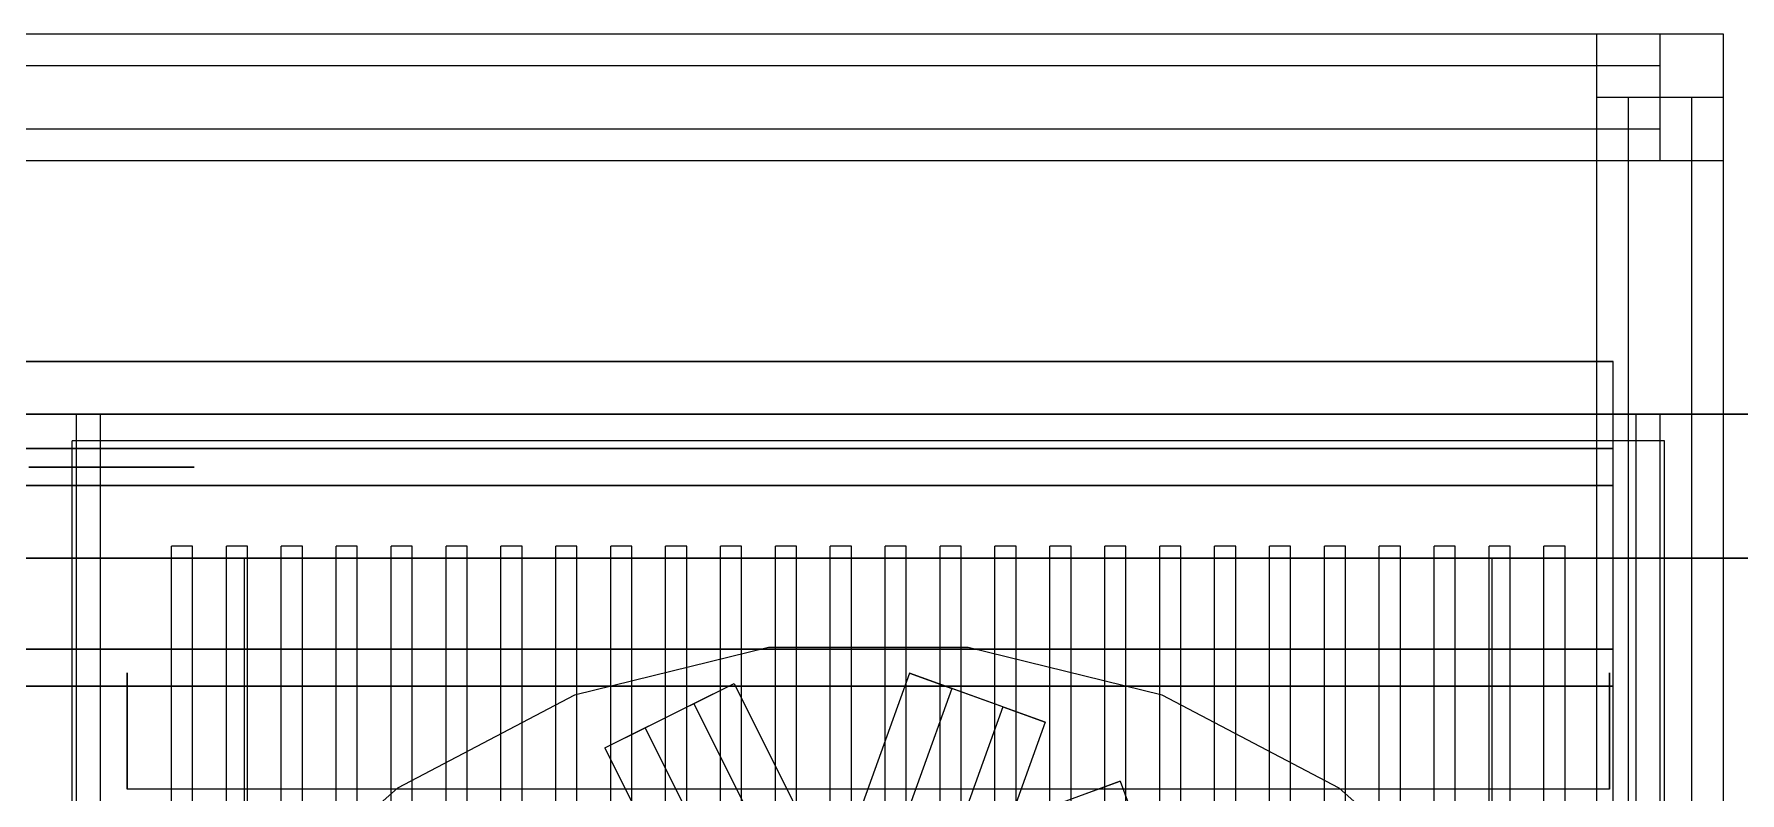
# Model space of a CAD drawing. Header units: millimetres. Extents: x -1175 to 655, y -895 to 720.
# Drawn here: x -863.04 to -845.27, y 56.86 to 64.76 of the extents above; entities that cross this region are included whole.
import ezdxf

# ---------------------------------------------------------------- set-up
doc = ezdxf.new("R2010")
doc.units = ezdxf.units.MM
doc.layers.add('HIDDEN', color=8, linetype='Continuous')
doc.layers.add('VISIBLE', color=7, linetype='Continuous')

msp = doc.modelspace()

# ---------------------------------------------------------------- linework, layer by layer
at = {"layer": 'HIDDEN'}
for points in [[(-846.098, 64.76), (-881.298, 64.76)], [(-846.098, 64.76), (-881.298, 64.76)], [(-846.098, 64.76), (-881.298, 64.76)], [(-846.098, 64.76), (-846.758, 64.76)], [(-846.758, 63.44), (-846.758, 64.76)], [(-845.438, 64.76), (-846.758, 64.76)], [(-846.758, 63.44), (-846.758, 64.76)], [(-846.098, 63.44), (-846.098, 64.76)], [(-846.098, 63.44), (-846.098, 64.76)], [(-846.098, 63.44), (-846.098, 64.76)], [(-845.438, 63.44), (-845.438, 64.76)], [(-846.098, 64.43), (-881.298, 64.43)], [(-846.098, 64.43), (-881.298, 64.43)], [(-846.098, 63.77), (-846.098, 64.43)], [(-846.098, 63.77), (-846.098, 64.43)], [(-845.438, 64.1), (-846.758, 64.1)], [(-846.758, 35.5), (-846.758, 64.1)], [(-845.438, 64.1), (-846.758, 64.1)], [(-846.758, 35.5), (-846.758, 64.1)], [(-845.438, 64.1), (-846.758, 64.1)], [(-846.758, 35.5), (-846.758, 64.1)], [(-845.768, 64.1), (-846.428, 64.1)], [(-846.428, 35.5), (-846.428, 64.1)], [(-845.768, 64.1), (-846.428, 64.1)], [(-846.428, 35.5), (-846.428, 64.1)], [(-845.768, 35.5), (-845.768, 64.1)], [(-845.768, 35.5), (-845.768, 64.1)], [(-845.438, 63.44), (-845.438, 64.1)], [(-845.438, 35.5), (-845.438, 64.1)], [(-845.438, 35.5), (-845.438, 64.1)], [(-845.438, 35.5), (-845.438, 64.1)], [(-846.098, 63.77), (-881.298, 63.77)], [(-846.098, 63.77), (-881.298, 63.77)], [(-846.098, 63.44), (-881.298, 63.44)], [(-846.098, 63.44), (-881.298, 63.44)], [(-846.098, 63.44), (-881.298, 63.44)], [(-845.438, 63.44), (-846.758, 63.44)], [(-845.438, 63.44), (-846.758, 63.44)], [(-863.698, 61.35), (-846.586, 61.35)], [(-846.586, 61.35), (-846.758, 61.35)], [(-846.586, 38.25), (-846.586, 61.35)], [(-843.348, 60.8), (-928.198, 60.8)], [(-865.348, 60.8), (-706.198, 60.8)], [(-865.348, 60.8), (-843.348, 60.8)], [(-846.098, 60.8), (-862.598, 60.8)], [(-862.598, 38.8), (-862.598, 60.8)], [(-846.098, 60.8), (-862.598, 60.8)], [(-862.598, 38.8), (-862.598, 60.8)], [(-846.098, 60.8), (-862.598, 60.8)], [(-862.598, 38.8), (-862.598, 60.8)], [(-846.098, 60.8), (-862.598, 60.8)], [(-862.598, 38.8), (-862.598, 60.8)], [(-862.348, 60.8), (-846.348, 60.8)], [(-862.348, 38.8), (-862.348, 60.8)], [(-862.348, 38.8), (-862.348, 60.8)], [(-846.348, 60.8), (-862.348, 60.8)], [(-862.348, 38.8), (-862.348, 60.8)], [(-846.348, 60.8), (-862.348, 60.8)], [(-846.758, 35.5), (-846.758, 60.8)], [(-846.348, 38.8), (-846.348, 60.8)], [(-846.348, 38.8), (-846.348, 60.8)], [(-846.348, 38.8), (-846.348, 60.8)], [(-846.098, 38.8), (-846.098, 60.8)], [(-846.098, 38.8), (-846.098, 60.8)], [(-846.098, 38.8), (-846.098, 60.8)], [(-846.098, 38.8), (-846.098, 60.8)], [(-845.438, 35.5), (-845.438, 60.8)], [(-863.698, 60.442), (-846.586, 60.442)], [(-846.586, 60.442), (-863.698, 60.442)], [(-846.054, 60.525), (-862.642, 60.525)], [(-862.642, 39.075), (-862.642, 60.525)], [(-846.054, 60.525), (-862.642, 60.525)], [(-862.642, 39.075), (-862.642, 60.525)], [(-846.586, 60.057), (-846.586, 60.442)], [(-846.054, 39.075), (-846.054, 60.525)], [(-846.054, 39.075), (-846.054, 60.525)], [(-862.861, 60.25), (-863.096, 60.25)], [(-863.096, 60.25), (-862.861, 60.25)], [(-862.603, 60.25), (-862.861, 60.25)], [(-862.861, 60.25), (-862.603, 60.25)], [(-862.338, 60.25), (-862.603, 60.25)], [(-862.603, 60.25), (-862.338, 60.25)], [(-862.081, 60.25), (-862.338, 60.25)], [(-862.338, 60.25), (-862.081, 60.25)], [(-861.846, 60.25), (-862.081, 60.25)], [(-862.081, 60.25), (-861.846, 60.25)], [(-861.647, 60.25), (-861.846, 60.25)], [(-861.846, 60.25), (-861.647, 60.25)], [(-861.497, 60.25), (-861.647, 60.25)], [(-861.647, 60.25), (-861.497, 60.25)], [(-861.403, 60.25), (-861.497, 60.25)], [(-861.497, 60.25), (-861.403, 60.25)], [(-861.371, 60.25), (-861.403, 60.25)], [(-861.403, 60.25), (-861.371, 60.25)], [(-863.698, 60.057), (-846.586, 60.057)], [(-846.586, 60.057), (-863.698, 60.057)], [(-861.388, 59.425), (-861.608, 59.425)], [(-861.608, 40.175), (-861.608, 59.425)], [(-861.388, 59.425), (-861.608, 59.425)], [(-861.608, 40.175), (-861.608, 59.425)], [(-861.388, 40.175), (-861.388, 59.425)], [(-861.388, 40.175), (-861.388, 59.425)], [(-860.816, 59.425), (-861.036, 59.425)], [(-861.036, 40.175), (-861.036, 59.425)], [(-860.816, 59.425), (-861.036, 59.425)], [(-861.036, 40.175), (-861.036, 59.425)], [(-860.816, 40.175), (-860.816, 59.425)], [(-860.816, 40.175), (-860.816, 59.425)], [(-860.244, 59.425), (-860.464, 59.425)], [(-860.464, 40.175), (-860.464, 59.425)], [(-860.244, 59.425), (-860.464, 59.425)], [(-860.464, 40.175), (-860.464, 59.425)], [(-860.244, 40.175), (-860.244, 59.425)], [(-860.244, 40.175), (-860.244, 59.425)], [(-859.672, 59.425), (-859.892, 59.425)], [(-859.892, 40.175), (-859.892, 59.425)], [(-859.672, 59.425), (-859.892, 59.425)], [(-859.892, 40.175), (-859.892, 59.425)], [(-859.672, 40.175), (-859.672, 59.425)], [(-859.672, 40.175), (-859.672, 59.425)], [(-859.1, 59.425), (-859.32, 59.425)], [(-859.32, 40.175), (-859.32, 59.425)], [(-859.1, 59.425), (-859.32, 59.425)], [(-859.32, 40.175), (-859.32, 59.425)], [(-859.1, 40.175), (-859.1, 59.425)], [(-859.1, 40.175), (-859.1, 59.425)], [(-858.528, 59.425), (-858.748, 59.425)], [(-858.748, 40.175), (-858.748, 59.425)], [(-858.528, 59.425), (-858.748, 59.425)], [(-858.748, 40.175), (-858.748, 59.425)], [(-858.528, 40.175), (-858.528, 59.425)], [(-858.528, 40.175), (-858.528, 59.425)], [(-857.956, 59.425), (-858.176, 59.425)], [(-858.176, 40.175), (-858.176, 59.425)], [(-857.956, 59.425), (-858.176, 59.425)], [(-858.176, 40.175), (-858.176, 59.425)], [(-857.956, 40.175), (-857.956, 59.425)], [(-857.956, 40.175), (-857.956, 59.425)], [(-857.384, 59.425), (-857.604, 59.425)], [(-857.604, 40.175), (-857.604, 59.425)], [(-857.384, 59.425), (-857.604, 59.425)], [(-857.604, 40.175), (-857.604, 59.425)], [(-857.384, 40.175), (-857.384, 59.425)], [(-857.384, 40.175), (-857.384, 59.425)], [(-856.812, 59.425), (-857.032, 59.425)], [(-857.032, 40.175), (-857.032, 59.425)], [(-856.812, 59.425), (-857.032, 59.425)], [(-857.032, 40.175), (-857.032, 59.425)], [(-856.812, 40.175), (-856.812, 59.425)], [(-856.812, 40.175), (-856.812, 59.425)], [(-856.24, 59.425), (-856.46, 59.425)], [(-856.46, 40.175), (-856.46, 59.425)], [(-856.24, 59.425), (-856.46, 59.425)], [(-856.46, 40.175), (-856.46, 59.425)], [(-856.24, 40.175), (-856.24, 59.425)], [(-856.24, 40.175), (-856.24, 59.425)], [(-855.668, 59.425), (-855.888, 59.425)], [(-855.888, 40.175), (-855.888, 59.425)], [(-855.668, 59.425), (-855.888, 59.425)], [(-855.888, 40.175), (-855.888, 59.425)], [(-855.668, 40.175), (-855.668, 59.425)], [(-855.668, 40.175), (-855.668, 59.425)], [(-855.096, 59.425), (-855.316, 59.425)], [(-855.316, 40.175), (-855.316, 59.425)], [(-855.096, 59.425), (-855.316, 59.425)], [(-855.316, 40.175), (-855.316, 59.425)], [(-855.096, 40.175), (-855.096, 59.425)], [(-855.096, 40.175), (-855.096, 59.425)], [(-854.524, 59.425), (-854.744, 59.425)], [(-854.744, 40.175), (-854.744, 59.425)], [(-854.524, 59.425), (-854.744, 59.425)], [(-854.744, 40.175), (-854.744, 59.425)], [(-854.524, 40.175), (-854.524, 59.425)], [(-854.524, 40.175), (-854.524, 59.425)], [(-853.952, 59.425), (-854.172, 59.425)], [(-854.172, 40.175), (-854.172, 59.425)], [(-853.952, 59.425), (-854.172, 59.425)], [(-854.172, 40.175), (-854.172, 59.425)], [(-853.952, 40.175), (-853.952, 59.425)], [(-853.952, 40.175), (-853.952, 59.425)], [(-853.38, 59.425), (-853.6, 59.425)], [(-853.6, 40.175), (-853.6, 59.425)], [(-853.38, 59.425), (-853.6, 59.425)], [(-853.6, 40.175), (-853.6, 59.425)], [(-853.38, 40.175), (-853.38, 59.425)], [(-853.38, 40.175), (-853.38, 59.425)], [(-852.808, 59.425), (-853.028, 59.425)], [(-853.028, 40.175), (-853.028, 59.425)], [(-852.808, 59.425), (-853.028, 59.425)], [(-853.028, 40.175), (-853.028, 59.425)], [(-852.808, 40.175), (-852.808, 59.425)], [(-852.808, 40.175), (-852.808, 59.425)], [(-852.236, 59.425), (-852.456, 59.425)], [(-852.456, 40.175), (-852.456, 59.425)], [(-852.236, 59.425), (-852.456, 59.425)], [(-852.456, 40.175), (-852.456, 59.425)], [(-852.236, 40.175), (-852.236, 59.425)], [(-852.236, 40.175), (-852.236, 59.425)], [(-851.664, 59.425), (-851.884, 59.425)], [(-851.884, 40.175), (-851.884, 59.425)], [(-851.664, 59.425), (-851.884, 59.425)], [(-851.884, 40.175), (-851.884, 59.425)], [(-851.664, 40.175), (-851.664, 59.425)], [(-851.664, 40.175), (-851.664, 59.425)], [(-851.092, 59.425), (-851.312, 59.425)], [(-851.312, 40.175), (-851.312, 59.425)], [(-851.092, 59.425), (-851.312, 59.425)], [(-851.312, 40.175), (-851.312, 59.425)], [(-851.092, 40.175), (-851.092, 59.425)], [(-851.092, 40.175), (-851.092, 59.425)], [(-850.52, 59.425), (-850.74, 59.425)], [(-850.74, 40.175), (-850.74, 59.425)], [(-850.52, 59.425), (-850.74, 59.425)], [(-850.74, 40.175), (-850.74, 59.425)], [(-850.52, 40.175), (-850.52, 59.425)], [(-850.52, 40.175), (-850.52, 59.425)], [(-849.948, 59.425), (-850.168, 59.425)], [(-850.168, 40.175), (-850.168, 59.425)], [(-849.948, 59.425), (-850.168, 59.425)], [(-850.168, 40.175), (-850.168, 59.425)], [(-849.948, 40.175), (-849.948, 59.425)], [(-849.948, 40.175), (-849.948, 59.425)], [(-849.376, 59.425), (-849.596, 59.425)], [(-849.596, 40.175), (-849.596, 59.425)], [(-849.376, 59.425), (-849.596, 59.425)], [(-849.596, 40.175), (-849.596, 59.425)], [(-849.376, 40.175), (-849.376, 59.425)], [(-849.376, 40.175), (-849.376, 59.425)], [(-848.804, 59.425), (-849.024, 59.425)], [(-849.024, 40.175), (-849.024, 59.425)], [(-848.804, 59.425), (-849.024, 59.425)], [(-849.024, 40.175), (-849.024, 59.425)], [(-848.804, 40.175), (-848.804, 59.425)], [(-848.804, 40.175), (-848.804, 59.425)], [(-848.232, 59.425), (-848.452, 59.425)], [(-848.452, 40.175), (-848.452, 59.425)], [(-848.232, 59.425), (-848.452, 59.425)], [(-848.452, 40.175), (-848.452, 59.425)], [(-848.232, 40.175), (-848.232, 59.425)], [(-848.232, 40.175), (-848.232, 59.425)], [(-847.66, 59.425), (-847.88, 59.425)], [(-847.88, 40.175), (-847.88, 59.425)], [(-847.66, 59.425), (-847.88, 59.425)], [(-847.88, 40.175), (-847.88, 59.425)], [(-847.66, 40.175), (-847.66, 59.425)], [(-847.66, 40.175), (-847.66, 59.425)], [(-847.088, 59.425), (-847.308, 59.425)], [(-847.308, 40.175), (-847.308, 59.425)], [(-847.088, 59.425), (-847.308, 59.425)], [(-847.308, 40.175), (-847.308, 59.425)], [(-847.088, 40.175), (-847.088, 59.425)], [(-847.088, 40.175), (-847.088, 59.425)], [(-843.348, 59.3), (-928.198, 59.3)], [(-843.348, 59.3), (-928.198, 59.3)], [(-865.348, 59.3), (-706.198, 59.3)], [(-865.348, 59.3), (-706.198, 59.3)], [(-860.848, 40.3), (-860.848, 59.3)], [(-847.848, 59.3), (-860.848, 59.3)], [(-860.848, 59.3), (-847.848, 59.3)], [(-860.848, 40.3), (-860.848, 59.3)], [(-860.848, 59.3), (-847.848, 59.3)], [(-860.848, 40.3), (-860.848, 59.3)], [(-847.848, 40.3), (-847.848, 59.3)], [(-847.848, 40.3), (-847.848, 59.3)], [(-847.848, 40.3), (-847.848, 59.3)], [(-863.698, 58.352), (-846.586, 58.352)], [(-846.586, 58.352), (-863.698, 58.352)], [(-855.389, 58.372), (-857.41, 57.874)], [(-855.389, 58.372), (-857.41, 57.874)], [(-853.308, 58.372), (-855.389, 58.372)], [(-853.308, 58.372), (-855.389, 58.372)], [(-851.286, 57.874), (-853.308, 58.372)], [(-851.286, 57.874), (-853.308, 58.372)], [(-846.586, 57.967), (-846.586, 58.352)], [(-863.698, 57.967), (-846.586, 57.967)], [(-846.586, 57.967), (-863.698, 57.967)], [(-862.07, 58.105), (-862.07, 58.087)], [(-862.07, 58.087), (-862.07, 58.105)], [(-862.07, 58.105), (-862.07, 58.087)], [(-862.07, 58.087), (-862.07, 58.105)], [(-862.07, 58.105), (-862.07, 58.087)], [(-862.07, 58.087), (-862.07, 58.105)], [(-862.07, 58.087), (-862.07, 58.036)], [(-862.07, 58.036), (-862.07, 58.087)], [(-862.07, 58.087), (-862.07, 58.036)], [(-862.07, 58.036), (-862.07, 58.087)], [(-862.07, 58.087), (-862.07, 58.036)], [(-862.07, 58.036), (-862.07, 58.087)], [(-862.07, 58.036), (-862.07, 57.953)], [(-862.07, 57.953), (-862.07, 58.036)], [(-862.07, 58.036), (-862.07, 57.953)], [(-862.07, 57.953), (-862.07, 58.036)], [(-862.07, 58.036), (-862.07, 57.953)], [(-862.07, 57.953), (-862.07, 58.036)], [(-862.07, 57.953), (-862.07, 57.844)], [(-862.07, 57.844), (-862.07, 57.953)], [(-862.07, 57.953), (-862.07, 57.844)], [(-862.07, 57.844), (-862.07, 57.953)], [(-862.07, 57.953), (-862.07, 57.844)], [(-862.07, 57.844), (-862.07, 57.953)], [(-856.673, 57.534), (-855.747, 57.996)], [(-853.92, 58.103), (-856.228, 51.686)], [(-856.167, 57.786), (-855.747, 57.996)], [(-853.478, 57.944), (-855.787, 51.527)], [(-855.747, 57.996), (-852.702, 51.893)], [(-852.946, 57.753), (-853.92, 58.103)], [(-853.92, 58.103), (-853.478, 57.944)], [(-852.505, 57.594), (-853.478, 57.944)], [(-846.626, 58.105), (-846.626, 58.087)], [(-846.626, 58.087), (-846.626, 58.105)], [(-846.626, 58.105), (-846.626, 58.087)], [(-846.626, 58.087), (-846.626, 58.105)], [(-846.626, 58.105), (-846.626, 58.087)], [(-846.626, 58.087), (-846.626, 58.105)], [(-846.626, 58.087), (-846.626, 58.036)], [(-846.626, 58.036), (-846.626, 58.087)], [(-846.626, 58.087), (-846.626, 58.036)], [(-846.626, 58.036), (-846.626, 58.087)], [(-846.626, 58.087), (-846.626, 58.036)], [(-846.626, 58.036), (-846.626, 58.087)], [(-846.626, 58.036), (-846.626, 57.953)], [(-846.626, 57.953), (-846.626, 58.036)], [(-846.626, 58.036), (-846.626, 57.953)], [(-846.626, 57.953), (-846.626, 58.036)], [(-846.626, 58.036), (-846.626, 57.953)], [(-846.626, 57.953), (-846.626, 58.036)], [(-846.626, 57.953), (-846.626, 57.844)], [(-846.626, 57.844), (-846.626, 57.953)], [(-846.626, 57.953), (-846.626, 57.844)], [(-846.626, 57.844), (-846.626, 57.953)], [(-846.626, 57.953), (-846.626, 57.844)], [(-846.626, 57.844), (-846.626, 57.953)], [(-862.07, 57.844), (-862.07, 57.715)], [(-862.07, 57.715), (-862.07, 57.844)], [(-862.07, 57.844), (-862.07, 57.715)], [(-862.07, 57.715), (-862.07, 57.844)], [(-862.07, 57.844), (-862.07, 57.715)], [(-862.07, 57.715), (-862.07, 57.844)], [(-857.41, 57.874), (-859.254, 56.906)], [(-857.41, 57.874), (-859.254, 56.906)], [(-857.093, 57.324), (-856.167, 57.786)], [(-856.167, 57.786), (-853.122, 51.684)], [(-849.443, 56.906), (-851.286, 57.874)], [(-849.443, 56.906), (-851.286, 57.874)], [(-846.626, 57.844), (-846.626, 57.715)], [(-846.626, 57.715), (-846.626, 57.844)], [(-846.626, 57.844), (-846.626, 57.715)], [(-846.626, 57.715), (-846.626, 57.844)], [(-846.626, 57.844), (-846.626, 57.715)], [(-846.626, 57.715), (-846.626, 57.844)], [(-862.07, 57.715), (-862.07, 57.573)], [(-862.07, 57.573), (-862.07, 57.715)], [(-862.07, 57.715), (-862.07, 57.573)], [(-862.07, 57.573), (-862.07, 57.715)], [(-862.07, 57.715), (-862.07, 57.573)], [(-862.07, 57.573), (-862.07, 57.715)], [(-852.946, 57.753), (-855.254, 51.335)], [(-852.505, 57.594), (-854.813, 51.177)], [(-852.946, 57.753), (-852.505, 57.594)], [(-846.626, 57.715), (-846.626, 57.573)], [(-846.626, 57.573), (-846.626, 57.715)], [(-846.626, 57.715), (-846.626, 57.573)], [(-846.626, 57.573), (-846.626, 57.715)], [(-846.626, 57.715), (-846.626, 57.573)], [(-846.626, 57.573), (-846.626, 57.715)], [(-862.07, 57.573), (-862.07, 57.427)], [(-862.07, 57.427), (-862.07, 57.573)], [(-862.07, 57.573), (-862.07, 57.427)], [(-862.07, 57.427), (-862.07, 57.573)], [(-862.07, 57.573), (-862.07, 57.427)], [(-862.07, 57.427), (-862.07, 57.573)], [(-862.07, 57.427), (-862.07, 57.285)], [(-862.07, 57.285), (-862.07, 57.427)], [(-862.07, 57.427), (-862.07, 57.285)], [(-862.07, 57.285), (-862.07, 57.427)], [(-862.07, 57.427), (-862.07, 57.285)], [(-862.07, 57.285), (-862.07, 57.427)], [(-857.093, 57.324), (-856.673, 57.534)], [(-856.673, 57.534), (-853.629, 51.431)], [(-846.626, 57.573), (-846.626, 57.427)], [(-846.626, 57.427), (-846.626, 57.573)], [(-846.626, 57.573), (-846.626, 57.427)], [(-846.626, 57.427), (-846.626, 57.573)], [(-846.626, 57.573), (-846.626, 57.427)], [(-846.626, 57.427), (-846.626, 57.573)], [(-846.626, 57.427), (-846.626, 57.285)], [(-846.626, 57.285), (-846.626, 57.427)], [(-846.626, 57.427), (-846.626, 57.285)], [(-846.626, 57.285), (-846.626, 57.427)], [(-846.626, 57.427), (-846.626, 57.285)], [(-846.626, 57.285), (-846.626, 57.427)], [(-862.07, 57.285), (-862.07, 57.156)], [(-862.07, 57.156), (-862.07, 57.285)], [(-862.07, 57.285), (-862.07, 57.156)], [(-862.07, 57.156), (-862.07, 57.285)], [(-862.07, 57.285), (-862.07, 57.156)], [(-862.07, 57.156), (-862.07, 57.285)], [(-857.093, 57.324), (-854.048, 51.222)], [(-846.626, 57.285), (-846.626, 57.156)], [(-846.626, 57.156), (-846.626, 57.285)], [(-846.626, 57.285), (-846.626, 57.156)], [(-846.626, 57.156), (-846.626, 57.285)], [(-846.626, 57.285), (-846.626, 57.156)], [(-846.626, 57.156), (-846.626, 57.285)], [(-862.07, 57.156), (-862.07, 57.047)], [(-862.07, 57.047), (-862.07, 57.156)], [(-862.07, 57.156), (-862.07, 57.047)], [(-862.07, 57.047), (-862.07, 57.156)], [(-862.07, 57.156), (-862.07, 57.047)], [(-862.07, 57.047), (-862.07, 57.156)], [(-846.626, 57.156), (-846.626, 57.047)], [(-846.626, 57.047), (-846.626, 57.156)], [(-846.626, 57.156), (-846.626, 57.047)], [(-846.626, 57.047), (-846.626, 57.156)], [(-846.626, 57.156), (-846.626, 57.047)], [(-846.626, 57.047), (-846.626, 57.156)], [(-862.07, 57.047), (-862.07, 56.964)], [(-862.07, 56.964), (-862.07, 57.047)], [(-862.07, 57.047), (-862.07, 56.964)], [(-862.07, 56.964), (-862.07, 57.047)], [(-862.07, 57.047), (-862.07, 56.964)], [(-862.07, 56.964), (-862.07, 57.047)], [(-862.07, 56.964), (-862.07, 56.913)], [(-862.07, 56.913), (-862.07, 56.964)], [(-862.07, 56.964), (-862.07, 56.913)], [(-862.07, 56.913), (-862.07, 56.964)], [(-862.07, 56.964), (-862.07, 56.913)], [(-862.07, 56.913), (-862.07, 56.964)], [(-862.07, 56.913), (-862.07, 56.895)], [(-862.07, 56.895), (-862.07, 56.913)], [(-862.07, 56.913), (-862.07, 56.895)], [(-862.07, 56.895), (-862.07, 56.913)], [(-862.07, 56.913), (-862.07, 56.895)], [(-862.07, 56.895), (-862.07, 56.913)], [(-846.626, 56.895), (-862.07, 56.895)], [(-846.626, 56.895), (-862.07, 56.895)], [(-846.626, 56.895), (-862.07, 56.895)], [(-859.254, 56.906), (-860.812, 55.526)], [(-859.254, 56.906), (-860.812, 55.526)], [(-851.724, 56.979), (-852.695, 56.621)], [(-852.164, 56.817), (-851.724, 56.979)], [(-851.724, 56.979), (-849.367, 50.579)], [(-847.885, 55.526), (-849.443, 56.906)], [(-847.885, 55.526), (-849.443, 56.906)], [(-846.626, 57.047), (-846.626, 56.964)], [(-846.626, 56.964), (-846.626, 57.047)], [(-846.626, 57.047), (-846.626, 56.964)], [(-846.626, 56.964), (-846.626, 57.047)], [(-846.626, 57.047), (-846.626, 56.964)], [(-846.626, 56.964), (-846.626, 57.047)], [(-846.626, 56.964), (-846.626, 56.913)], [(-846.626, 56.913), (-846.626, 56.964)], [(-846.626, 56.964), (-846.626, 56.913)], [(-846.626, 56.913), (-846.626, 56.964)], [(-846.626, 56.964), (-846.626, 56.913)], [(-846.626, 56.913), (-846.626, 56.964)], [(-846.626, 56.913), (-846.626, 56.895)], [(-846.626, 56.895), (-846.626, 56.913)], [(-846.626, 56.913), (-846.626, 56.895)], [(-846.626, 56.895), (-846.626, 56.913)], [(-846.626, 56.913), (-846.626, 56.895)], [(-846.626, 56.895), (-846.626, 56.913)]]:
    msp.add_lwpolyline(points, dxfattribs=at)
at = {"layer": 'VISIBLE'}
for points in [[(-846.098, 64.76), (-865.048, 64.76)], [(-845.438, 64.76), (-846.098, 64.76)], [(-846.098, 63.44), (-846.098, 64.76)], [(-845.438, 64.1), (-845.438, 64.76)], [(-845.438, 64.1), (-846.758, 64.1)], [(-846.758, 60.8), (-846.758, 64.1)], [(-845.438, 60.8), (-845.438, 64.1)], [(-846.098, 63.44), (-865.048, 63.44)], [(-846.758, 61.35), (-863.423, 61.35)], [(-843.348, 60.8), (-882.198, 60.8)], [(-862.348, 60.8), (-846.348, 60.8)], [(-862.348, 48.087), (-862.348, 60.8)], [(-846.348, 48.087), (-846.348, 60.8)], [(-860.848, 48.087), (-860.848, 59.3)], [(-847.848, 59.3), (-860.848, 59.3)], [(-847.848, 48.087), (-847.848, 59.3)]]:
    msp.add_lwpolyline(points, dxfattribs=at)

doc.saveas('drawing.dxf')
